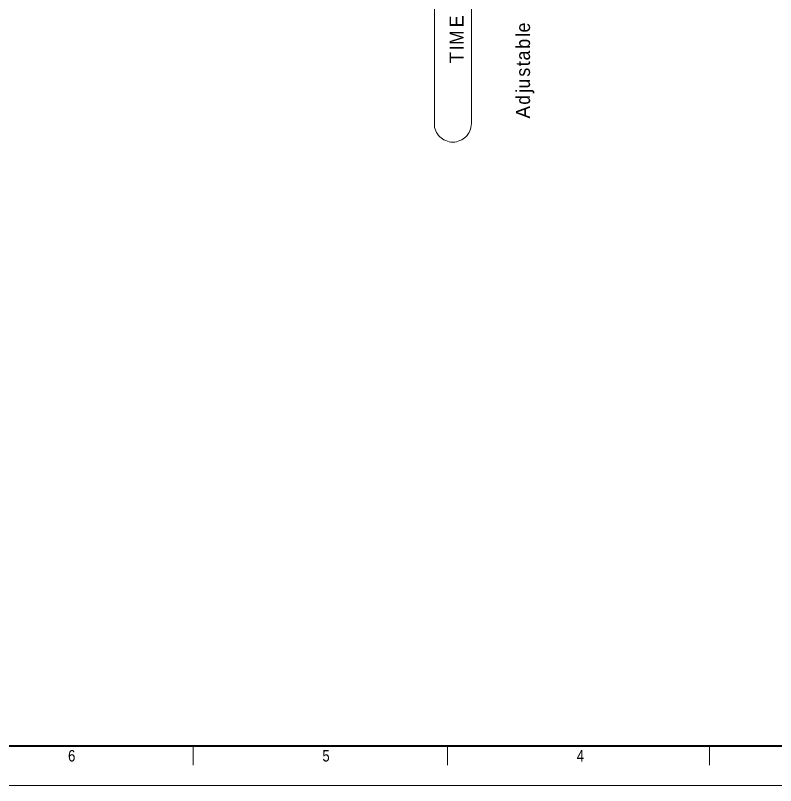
# Model space of a CAD drawing. Header units: millimetres. Extents: x 0 to 841, y 0 to 594.
# Drawn here: x 439.5 to 640.3, y 0 to 203.2 of the extents above; entities that cross this region are included whole.
import ezdxf
from ezdxf.enums import TextEntityAlignment as Align

# ---------------------------------------------------------------- set-up
doc = ezdxf.new("R2010")
doc.units = ezdxf.units.MM
doc.header["$LTSCALE"] = 1.5
for name, color, linetype, lineweight in [('1', 7, 'Continuous', 13), ('51', 7, 'Continuous', 13), ('9', 7, 'Continuous', 13)]:
    doc.layers.add(name, color=color, linetype=linetype, lineweight=lineweight)

msp = doc.modelspace()

# ---------------------------------------------------------------- linework, layer by layer
at = {"layer": '1', "lineweight": 35}
msp.add_line((648.95, 10.382), (10.333, 10.382), dxfattribs=at)
at = {"layer": '1'}
for p, q in [((486.455, 10.382), (486.455, 5.348)), ((486.455, 10.382), (486.455, 5.348)), ((553.613, 10.382), (553.613, 5.348)), ((553.613, 10.382), (553.613, 5.348)), ((622.776, 10.372), (622.776, 5.348)), ((622.776, 10.372), (622.776, 5.348))]:
    msp.add_line(p, q, dxfattribs=at)
at = {"layer": '1', "lineweight": 25}
msp.add_lwpolyline([(648.95, 10.382), (10.333, 10.382), (10.333, 156.364)], dxfattribs=at)
at = {"layer": '51'}
msp.add_lwpolyline([(550.162, 242.95), (550.162, 174.689), (550.162, 174.175), (550.219, 173.66), (550.333, 173.202), (550.505, 172.746), (550.733, 172.345), (550.961, 171.945), (551.247, 171.545), (551.59, 171.202), (551.933, 170.916), (552.276, 170.63), (552.676, 170.344), (553.132, 170.172), (553.59, 170.002), (554.046, 169.887), (554.503, 169.772), (555.017, 169.772), (555.531, 169.772), (555.989, 169.887), (556.446, 170.002), (556.902, 170.172), (557.36, 170.344), (557.76, 170.63), (558.102, 170.916), (558.445, 171.202), (558.787, 171.545), (559.073, 171.945), (559.302, 172.345), (559.531, 172.746), (559.702, 173.202), (559.816, 173.66), (559.873, 174.175), (559.93, 174.689), (559.93, 174.689), (559.93, 242.95)], dxfattribs=at)
at = {"layer": '9'}
msp.add_lwpolyline([(0, 0), (841, 0), (841, 594), (0, 594)], close=True, dxfattribs=at)
msp.add_lwpolyline([(0, 0), (841, 0), (841, 594), (0, 594)], close=True, dxfattribs=at)

# ---------------------------------------------------------------- texts
at = {"layer": '1', "width": 0.85}
for s, p in [('6', (454.385, 6.354)), ('6', (454.385, 6.354)), ('5', (521.543, 6.354)), ('5', (521.543, 6.354)), ('4', (588.702, 6.354)), ('4', (588.702, 6.354))]:
    msp.add_text(s, height=3.02, dxfattribs=at).set_placement(p, align=Align.CENTER)
at = {"layer": '51'}
for s, width, p in [('E', 0.95, (557.874, 200.072)), ('e', 0.95, (575.411, 198.701)), ('M', 0.9, (557.874, 195.499)), ('b', 0.95, (575.411, 194.413)), ('a', 0.95, (575.411, 191.326)), ('s', 0.95, (575.411, 187.038)), ('u', 0.9, (575.411, 183.95)), ('d', 0.9, (575.411, 179.663))]:
    msp.add_text(s, height=3.713, rotation=90, dxfattribs=dict(at, width=width)).set_placement(p)
for s, p in [('l', (575.411, 197.5)), ('I', (557.874, 193.956)), ('T', (557.874, 190.583)), ('t', (575.411, 189.782)), ('j', (575.411, 182.75)), ('A', (575.411, 176.004))]:
    msp.add_text(s, height=3.713, rotation=90, dxfattribs=at).set_placement(p)

doc.saveas('drawing.dxf')
